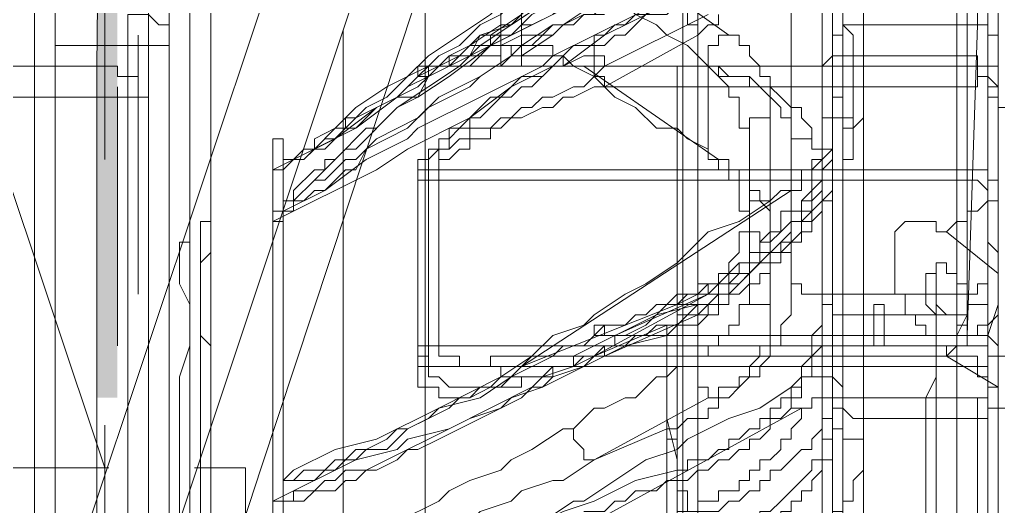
# Model space of a CAD drawing. Header units: millimetres. Extents: x 25083 to 52777, y 24772 to 45779.
# Drawn here: x 49414.86 to 49449.94, y 36203.77 to 36221.22 of the extents above; entities that cross this region are included whole.
import ezdxf

# ---------------------------------------------------------------- set-up
doc = ezdxf.new("R2010")
doc.units = ezdxf.units.MM
doc.layers.add('小车', color=7, linetype='Continuous')
doc.styles.add('标准', font='', dxfattribs={"width": 0.667})
doc.styles.get('标准').set_extended_font_data('FangSong_GB2312')
doc.dimstyles.new('标准', dxfattribs={"dimtxt": 35, "dimasz": 4, "dimexe": 2, "dimexo": 0, "dimtad": 1, "dimdec": 1, "dimzin": 9, "dimdsep": 46, "dimtxsty": '标准', "dimcen": 0, "dimdle": 6, "dimazin": 2, "dimtfac": 1, "dimtdec": 1, "dimtmove": 0, "dimatfit": 3, "dimfxl": 1, "dimtolj": 1, "dimtzin": 0, "dimarcsym": 0})

# ---------------------------------------------------------------- blocks, each defined once
blk = doc.blocks.new('zw$D2F4')
h = blk.add_hatch(color=7)
edge = h.paths.add_edge_path(flags=0)
edge.add_spline(control_points=[(528.444, 242.126), (528.444, 242.126), (528.444, 252.524), (528.444, 252.524), (528.444, 252.524), (527.701, 252.524), (527.701, 252.524), (527.701, 252.524), (527.701, 242.126), (527.701, 242.126), (527.701, 242.126), (528.444, 242.126), (528.444, 242.126), (528.444, 242.126), (528.444, 242.126), (528.444, 242.126)], knot_values=[0, 0, 0, 0, 1, 1, 1, 2, 2, 2, 3, 3, 3, 4, 4, 4, 5, 5, 5, 5], degree=3, periodic=0)
edge = h.paths.add_edge_path(flags=0)
edge.add_spline(control_points=[(528.444, 263.294), (528.444, 263.294), (528.444, 295.23), (528.444, 295.23), (528.444, 295.23), (527.701, 295.23), (527.701, 295.23), (527.701, 295.23), (527.701, 263.294), (527.701, 263.294), (527.701, 263.294), (528.444, 263.294), (528.444, 263.294), (528.444, 263.294), (528.444, 263.294), (528.444, 263.294)], knot_values=[0, 0, 0, 0, 1, 1, 1, 2, 2, 2, 3, 3, 3, 4, 4, 4, 5, 5, 5, 5], degree=3, periodic=0)
edge = h.paths.add_edge_path(flags=0)
edge.add_spline(control_points=[(528.444, 306), (528.444, 306), (528.444, 316.398), (528.444, 316.398), (528.444, 316.398), (527.701, 316.398), (527.701, 316.398), (527.701, 316.398), (527.701, 306), (527.701, 306), (527.701, 306), (528.444, 306), (528.444, 306), (528.444, 306), (528.444, 306), (528.444, 306)], knot_values=[0, 0, 0, 0, 1, 1, 1, 2, 2, 2, 3, 3, 3, 4, 4, 4, 5, 5, 5, 5], degree=3, periodic=0)
edge = h.paths.add_edge_path(flags=0)
edge.add_spline(control_points=[(528.444, 327.167), (528.444, 327.167), (528.444, 359.104), (528.444, 359.104), (528.444, 359.104), (527.701, 359.104), (527.701, 359.104), (527.701, 359.104), (527.701, 327.167), (527.701, 327.167), (527.701, 327.167), (528.444, 327.167), (528.444, 327.167), (528.444, 327.167), (528.444, 327.167), (528.444, 327.167)], knot_values=[0, 0, 0, 0, 1, 1, 1, 2, 2, 2, 3, 3, 3, 4, 4, 4, 5, 5, 5, 5], degree=3, periodic=0)
at = {"color": 7, "lineweight": 5}
for points in [[(525.473, 339.051), (525.473, 373.587)], [(525.473, 373.587), (525.473, 339.051)], [(527.701, 339.051), (528.072, 373.587)], [(530.301, 373.587), (530.301, 339.793)], [(529.558, 337.937), (529.558, 372.473)], [(554.81, 200.534), (554.81, 214.645), (554.439, 217.988), (554.439, 344.25), (554.439, 353.534), (554.439, 356.133), (554.81, 361.704), (554.81, 372.473)], [(554.81, 372.473), (555.182, 372.473), (555.182, 372.102), (554.81, 371.359), (554.81, 368.759), (555.182, 368.017), (555.182, 228.757), (555.182, 219.102), (555.182, 205.362), (554.81, 204.247), (554.81, 200.534)], [(525.844, 201.277), (525.844, 207.59), (525.473, 210.932), (525.473, 355.391), (525.473, 360.59), (525.473, 363.932), (525.844, 366.531), (525.844, 371.359)], [(525.844, 371.359), (525.844, 367.274), (526.216, 365.417), (526.216, 217.616), (526.216, 212.046), (526.216, 208.704), (525.844, 206.476), (525.844, 201.277)], [(525.844, 369.874), (525.844, 359.104), (525.473, 353.162), (525.473, 321.968), (525.473, 315.655), (525.473, 309.713)], [(526.216, 310.827), (526.216, 363.932), (525.844, 365.417), (525.844, 369.874)], [(560.009, 205.362), (559.638, 205.362), (559.638, 206.476), (560.009, 207.961), (560.009, 208.704), (559.638, 209.446), (559.638, 253.267), (559.267, 265.893), (559.267, 305.628), (559.638, 318.255), (559.638, 340.908), (559.638, 349.82), (559.638, 363.56), (560.009, 365.046), (559.638, 366.16), (559.638, 366.903), (560.009, 367.274)], [(549.24, 233.956), (549.24, 357.619), (548.869, 362.818)], [(554.439, 305.257), (554.439, 311.57), (554.068, 317.141), (554.068, 357.99)], [(560.009, 352.791), (560.009, 339.051)], [(558.895, 352.42), (558.895, 339.051)], [(559.638, 338.679), (559.638, 352.048)], [(558.895, 338.308), (558.895, 351.677)], [(549.983, 340.908), (549.983, 340.536), (549.611, 340.536), (549.24, 340.165)], [(530.301, 321.226), (530.301, 346.107)], [(542.184, 345.364), (542.184, 339.051)], [(532.157, 320.483), (531.786, 321.968), (531.786, 344.993)], [(554.068, 344.993), (554.068, 339.793)], [(560.009, 339.793), (560.009, 344.993)], [(529.558, 344.621), (529.558, 319.369)], [(542.927, 339.793), (542.927, 344.25)], [(553.696, 338.679), (553.696, 344.25)], [(555.182, 344.25), (555.182, 340.536)], [(559.267, 340.536), (559.267, 344.25)], [(559.638, 344.25), (559.638, 338.679)], [(534.386, 335.709), (534.757, 335.709), (536.242, 336.451), (537.728, 337.565), (539.213, 338.308), (539.585, 338.679), (544.041, 340.908), (544.412, 341.279), (545.898, 342.022), (547.383, 343.136), (548.869, 343.878)], [(545.155, 343.878), (550.354, 340.165)], [(531.043, 343.507), (531.043, 318.626)], [(548.869, 343.507), (548.497, 343.136), (541.813, 339.793), (540.327, 338.679), (539.213, 337.937), (538.471, 337.937), (536.985, 336.823), (534.014, 335.337)], [(545.155, 343.507), (544.784, 343.136), (543.67, 342.393), (542.927, 341.65), (542.555, 341.65), (541.813, 340.908), (539.585, 339.422), (538.842, 338.679), (538.099, 338.308), (536.985, 337.565), (536.242, 336.823), (535.5, 336.451)], [(534.014, 335.337), (534.386, 335.337), (534.757, 335.709), (535.128, 335.709), (535.871, 336.451), (536.242, 336.451), (536.614, 336.823), (536.614, 337.194), (536.985, 337.194), (537.356, 337.565), (538.099, 337.937), (538.842, 338.679), (539.585, 339.051), (539.956, 339.422), (540.699, 339.793), (541.441, 340.536), (542.184, 340.908), (542.927, 341.65), (544.041, 342.393), (544.784, 343.136)], [(554.81, 339.422), (554.81, 340.165), (554.439, 340.536), (554.439, 341.65), (554.81, 342.022), (554.81, 343.136)], [(558.524, 343.136), (558.524, 339.422)], [(545.526, 342.764), (545.155, 342.393), (544.041, 341.65), (543.67, 341.279), (542.555, 340.536), (542.184, 340.536), (541.07, 339.793), (540.327, 339.422), (539.585, 338.679), (538.842, 338.308), (538.471, 337.937), (537.728, 337.565), (536.985, 336.823), (536.614, 336.823), (535.871, 336.08), (535.5, 336.08), (535.128, 335.709), (534.757, 335.709), (534.386, 335.337), (534.014, 335.337)], [(534.386, 335.709), (534.757, 335.709), (535.128, 336.08), (535.5, 336.08), (536.242, 336.823), (536.614, 336.823), (536.985, 337.194), (538.471, 337.937), (539.213, 338.679), (540.699, 339.422), (541.441, 340.165), (541.813, 340.165), (542.927, 340.908), (542.927, 341.279), (544.412, 342.022), (545.526, 342.764)], [(545.155, 342.764), (544.041, 342.022), (542.555, 340.536), (541.441, 340.165), (541.07, 339.422), (539.585, 338.679), (539.213, 337.937), (538.471, 337.565), (537.728, 336.823), (537.356, 336.823), (536.242, 335.709), (535.871, 335.709), (535.871, 335.337), (535.5, 335.337), (534.757, 334.594), (534.757, 334.223), (534.386, 334.223), (534.386, 333.852)], [(549.611, 339.051), (548.869, 339.793), (548.126, 340.165), (547.755, 340.536), (547.012, 340.908), (546.64, 341.279), (545.898, 341.65), (545.526, 342.022), (544.784, 342.393), (544.412, 342.764)], [(544.784, 342.393), (543.67, 341.279), (541.441, 339.793), (540.699, 339.051), (538.471, 337.565), (536.985, 336.08), (536.614, 336.08), (535.5, 334.966)], [(548.869, 342.022), (548.497, 341.65), (544.041, 339.422), (543.67, 339.051), (539.213, 336.823), (538.842, 336.451), (537.356, 335.709), (535.871, 334.594), (534.386, 333.852)], [(539.213, 339.051), (540.327, 339.051), (540.327, 339.422), (540.699, 339.422), (541.07, 339.793), (541.813, 339.793), (541.813, 340.165), (542.555, 340.165), (542.927, 340.536), (543.298, 340.908), (544.041, 341.279), (544.412, 341.279), (544.784, 341.65), (545.526, 342.022)], [(545.526, 340.165), (545.898, 340.165), (546.269, 340.536), (546.64, 340.536), (547.012, 340.908), (547.383, 340.908), (547.755, 341.279), (548.126, 341.279), (548.126, 341.65), (548.497, 341.65), (548.869, 342.022)], [(534.014, 333.48), (537.728, 335.337), (538.842, 336.08), (541.07, 337.194), (542.555, 338.308), (544.041, 339.051), (544.412, 339.051), (545.898, 340.165), (548.869, 341.65)], [(545.898, 341.65), (545.526, 341.279), (544.412, 340.536), (544.041, 340.536), (542.927, 339.793), (542.555, 339.422), (541.441, 338.679), (539.956, 337.937), (539.213, 337.194), (537.728, 336.451), (536.985, 335.709), (536.614, 335.709), (535.871, 334.966), (535.5, 334.966), (534.757, 334.223), (534.386, 334.223), (534.386, 333.852)], [(539.213, 338.679), (539.585, 338.679), (539.585, 339.051), (540.699, 339.051), (541.441, 339.793), (541.813, 339.793), (542.184, 340.165), (542.555, 340.165), (542.927, 340.536), (543.298, 340.536), (544.041, 340.908), (544.412, 341.279), (544.784, 341.279), (545.526, 341.65)], [(553.696, 341.65), (553.696, 336.08)], [(534.014, 333.48), (534.386, 333.48), (534.386, 333.852), (534.757, 333.852), (534.757, 334.223), (535.128, 334.223), (535.5, 334.594), (535.871, 334.594), (536.614, 335.337), (536.985, 335.337), (537.356, 336.08), (538.842, 336.823), (539.585, 337.565), (541.07, 338.308), (541.441, 338.679), (542.555, 339.422), (542.927, 339.422), (544.041, 340.165), (544.412, 340.536), (545.526, 341.279)], [(539.585, 339.051), (540.327, 339.051), (540.699, 339.422), (541.441, 339.422), (541.813, 339.793), (542.184, 339.793), (542.927, 340.165), (543.67, 340.165), (544.041, 340.536), (544.412, 340.536), (545.155, 340.908), (545.526, 340.908), (545.898, 341.279)], [(548.869, 341.279), (548.497, 341.279), (548.126, 340.908), (547.383, 340.908), (546.64, 340.165), (546.269, 340.165), (545.898, 339.793), (545.526, 339.793), (545.526, 339.422)], [(549.24, 340.165), (549.24, 340.536), (548.869, 340.536), (548.869, 341.279)], [(552.582, 341.279), (552.582, 335.337)], [(558.895, 339.051), (558.895, 341.279)], [(560.009, 337.937), (560.009, 341.279)], [(526.216, 339.793), (526.216, 340.908)], [(530.301, 339.793), (530.301, 340.536), (529.929, 340.536), (529.558, 340.908), (528.815, 340.908)], [(528.815, 340.908), (528.815, 339.793)], [(539.585, 339.051), (541.07, 339.051), (541.441, 339.422), (542.184, 339.422), (542.184, 339.793), (543.298, 339.793), (543.67, 340.165), (544.041, 340.165), (544.412, 340.536), (544.784, 340.536), (545.155, 340.908), (545.898, 340.908)], [(549.611, 340.908), (545.898, 339.051)], [(558.895, 340.908), (558.895, 339.051)], [(559.638, 340.908), (559.638, 340.536)], [(559.638, 340.908), (559.638, 338.679), (560.009, 338.308), (560.009, 337.937)], [(555.182, 340.536), (554.439, 340.536), (554.439, 340.165), (554.068, 340.165), (554.068, 339.793)], [(559.267, 340.536), (555.182, 340.536)], [(555.182, 340.536), (555.182, 338.308)], [(558.895, 329.395), (559.267, 340.536)], [(560.009, 339.793), (560.009, 340.165), (559.638, 340.165), (559.638, 340.536), (559.267, 340.536)], [(559.638, 340.536), (559.638, 340.165)], [(529.187, 330.881), (529.187, 336.823), (529.187, 337.565), (529.187, 340.165)], [(529.187, 340.165), (529.187, 333.852), (529.187, 333.109), (529.187, 330.881)], [(530.301, 340.165), (530.301, 332.366), (530.301, 331.995), (530.301, 330.881)], [(530.301, 330.881), (530.301, 338.308), (530.301, 338.679), (530.301, 340.165)], [(539.213, 335.337), (539.213, 335.709), (539.585, 335.709), (539.585, 336.08), (539.956, 336.08), (539.956, 336.451), (540.327, 336.451), (540.327, 336.823), (540.699, 336.823), (541.813, 337.937), (542.184, 337.937), (542.927, 338.679), (543.67, 338.679), (544.784, 339.793), (545.526, 339.793), (545.526, 340.165)], [(545.898, 339.051), (545.898, 339.422), (545.526, 339.422), (545.526, 340.165)], [(545.898, 338.308), (549.24, 340.165)], [(550.354, 340.165), (549.983, 340.165), (549.983, 339.793), (549.611, 339.793), (549.611, 339.051)], [(551.839, 337.194), (551.839, 338.679), (551.468, 338.679), (551.468, 339.051), (551.097, 339.422), (551.097, 339.793), (550.725, 339.793), (550.725, 340.165), (550.354, 340.165)], [(559.638, 340.165), (559.638, 339.793)], [(526.216, 339.793), (526.216, 310.456)], [(526.216, 339.793), (528.815, 339.793)], [(526.216, 235.07), (526.216, 339.793)], [(528.815, 339.793), (528.815, 321.597)], [(528.815, 339.793), (530.301, 339.793)], [(530.301, 321.597), (530.301, 339.793)], [(542.184, 339.051), (542.555, 339.422), (542.555, 339.793), (542.927, 339.793)], [(544.412, 339.422), (544.041, 339.422), (544.041, 339.793), (542.927, 339.793)], [(542.927, 339.793), (542.927, 339.422), (543.67, 339.422)], [(554.068, 339.793), (554.068, 337.565)], [(559.638, 339.793), (559.638, 339.422)], [(560.009, 328.653), (560.009, 339.793)], [(539.213, 334.966), (539.213, 335.337), (539.585, 335.337), (539.585, 335.709), (539.956, 336.08), (540.327, 336.08), (540.327, 336.451), (540.699, 336.823), (541.07, 336.823), (541.07, 337.194), (541.441, 337.194), (542.184, 337.937), (542.555, 337.937), (542.927, 338.308), (543.298, 338.308), (544.041, 339.051), (544.412, 339.051), (545.155, 339.422), (545.526, 339.422)], [(543.67, 339.422), (542.927, 339.422), (542.927, 339.051), (542.184, 339.051)], [(545.155, 339.051), (544.784, 339.051), (544.412, 339.422), (543.67, 339.422)], [(545.155, 339.051), (544.412, 339.051), (544.412, 339.422)], [(549.611, 336.08), (548.869, 336.451), (548.497, 336.823), (547.755, 336.823), (547.012, 337.565), (546.269, 337.937), (545.526, 338.679), (544.784, 339.051), (544.412, 339.422)], [(545.526, 339.422), (545.526, 338.679), (545.898, 338.679), (545.898, 338.308)], [(553.696, 338.679), (553.696, 339.051), (554.068, 339.422), (554.439, 339.422), (554.81, 339.422)], [(554.81, 339.422), (558.524, 339.422)], [(554.81, 337.194), (554.81, 339.422)], [(558.524, 339.422), (558.524, 328.653)], [(558.524, 339.422), (559.267, 339.422), (559.267, 339.051), (559.638, 339.051), (559.638, 338.679)], [(559.638, 339.422), (559.638, 339.051)], [(524.359, 339.051), (525.473, 339.051)], [(525.473, 339.051), (527.701, 339.051)], [(525.473, 339.051), (525.473, 337.937)], [(527.701, 339.051), (527.701, 337.937)], [(527.701, 339.051), (528.444, 339.051), (528.444, 338.679), (529.187, 338.679), (529.187, 338.308), (529.187, 337.937), (529.558, 337.937)], [(539.213, 338.679), (539.213, 339.051)], [(539.585, 339.051), (558.895, 339.051)], [(539.585, 339.051), (558.895, 339.051)], [(539.956, 335.337), (539.956, 336.08), (540.327, 336.08), (540.699, 336.451), (541.07, 336.451), (541.07, 336.823), (541.813, 336.823), (542.184, 337.194), (542.555, 337.194), (542.927, 337.565), (543.298, 337.565), (543.67, 337.937), (544.041, 337.937), (544.784, 338.308), (545.155, 338.308), (545.898, 339.051)], [(548.497, 339.051), (542.184, 339.051)], [(548.497, 339.051), (545.155, 339.051)], [(549.983, 335.709), (545.155, 339.051)], [(558.895, 339.051), (545.898, 339.051)], [(548.497, 339.051), (549.983, 339.051), (550.354, 338.679), (551.097, 338.679), (551.097, 338.308), (551.468, 338.308), (552.211, 337.565), (552.211, 337.194), (552.582, 337.194), (552.582, 336.451)], [(553.696, 335.709), (553.696, 336.08), (553.325, 336.08), (553.325, 336.823), (552.954, 337.194), (552.954, 337.565), (552.582, 337.565), (552.211, 337.937), (551.839, 338.308), (551.468, 338.308), (551.097, 338.679), (549.983, 338.679), (549.983, 339.051), (548.497, 339.051)], [(548.497, 339.051), (548.497, 310.456)], [(551.097, 336.451), (551.097, 336.823), (550.725, 336.823), (550.725, 337.937), (550.354, 337.937), (550.354, 338.308), (549.983, 338.679), (549.611, 339.051)], [(549.611, 339.051), (549.611, 336.08)], [(560.009, 337.937), (560.009, 338.308), (559.638, 338.308), (559.638, 339.051), (559.267, 339.051), (558.895, 339.051)], [(560.009, 337.937), (559.638, 337.937), (559.638, 338.679), (559.267, 338.679), (559.267, 339.051), (558.895, 339.051)], [(560.009, 339.051), (558.895, 339.051)], [(558.895, 339.051), (558.895, 335.337)], [(559.638, 339.051), (559.638, 338.679)], [(560.009, 339.051), (560.009, 334.594)], [(553.696, 336.823), (553.696, 338.679)], [(558.895, 338.308), (559.267, 338.308), (559.267, 338.679), (559.638, 338.679)], [(559.638, 338.679), (559.638, 338.308)], [(559.638, 338.679), (559.638, 327.91)], [(559.638, 334.223), (559.638, 338.679)], [(528.444, 329.024), (528.444, 334.966), (528.444, 335.709), (528.444, 338.308)], [(528.444, 338.308), (528.444, 331.995), (528.444, 331.252), (528.444, 329.024)], [(529.558, 338.308), (529.558, 330.51), (529.558, 330.138), (529.558, 329.024)], [(529.558, 329.024), (529.558, 336.451), (529.558, 336.823), (529.558, 338.308)], [(539.585, 334.966), (539.585, 335.337), (539.956, 335.337), (539.956, 335.709), (540.327, 335.709), (540.699, 336.08), (541.07, 336.08), (541.07, 336.451), (541.813, 336.451), (541.813, 336.823), (542.184, 336.823), (542.555, 337.194), (542.927, 337.194), (543.67, 337.565), (544.041, 337.565), (544.412, 337.937), (544.784, 337.937), (545.526, 338.308), (545.898, 338.308)], [(545.898, 338.308), (558.895, 338.308)], [(555.182, 338.308), (555.182, 337.194), (554.81, 336.823), (554.81, 335.709), (554.439, 335.709), (554.439, 334.966), (554.068, 334.966), (554.068, 334.594), (553.325, 333.852), (553.325, 333.48), (552.954, 333.48), (552.954, 333.109), (552.582, 332.738), (552.211, 332.738), (551.468, 331.995), (551.097, 331.995), (551.097, 331.624), (550.725, 331.624), (550.354, 331.252), (549.983, 331.252), (549.611, 330.881)], [(554.068, 337.565), (554.068, 337.937), (554.439, 337.937), (554.439, 338.308), (554.81, 338.308), (555.182, 338.308)], [(558.895, 334.966), (558.895, 338.308)], [(559.638, 338.308), (559.638, 337.937)], [(525.473, 337.937), (524.359, 337.937)], [(525.473, 232.842), (525.473, 337.937)], [(527.701, 337.937), (525.473, 337.937)], [(525.473, 337.937), (525.473, 232.842)], [(527.701, 319.74), (527.701, 337.937)], [(529.558, 337.937), (528.444, 337.937), (527.701, 337.937)], [(529.558, 337.937), (529.558, 319.74)], [(559.638, 337.937), (559.638, 337.565)], [(526.216, 337.565), (526.216, 333.48)], [(526.216, 333.48), (526.216, 337.565)], [(554.068, 337.565), (554.068, 336.08), (553.696, 335.709), (553.696, 334.966), (553.325, 334.966), (553.325, 334.594), (552.954, 334.223), (552.954, 333.852), (552.582, 333.852), (552.582, 333.48), (552.211, 333.109), (551.839, 333.109), (551.839, 332.738), (551.468, 332.738), (551.468, 332.366), (551.097, 332.366), (551.097, 331.995), (550.725, 331.995), (550.725, 331.624), (549.983, 331.624), (549.983, 331.252), (549.24, 331.252), (549.24, 330.881)], [(554.068, 337.565), (554.068, 336.451)], [(559.638, 337.565), (559.638, 337.194)], [(560.009, 337.565), (560.381, 337.565)], [(560.009, 337.194), (560.009, 337.565)], [(526.216, 337.194), (526.216, 334.966), (526.216, 333.852)], [(526.216, 333.852), (526.216, 335.709), (526.216, 337.194)], [(526.216, 333.48), (526.216, 335.709), (526.216, 336.08), (526.216, 337.194)], [(526.216, 337.194), (526.216, 334.966), (526.216, 334.594), (526.216, 333.48)], [(529.187, 337.194), (529.187, 334.594), (529.187, 334.223), (529.187, 333.48)], [(529.187, 333.48), (529.187, 336.451), (529.187, 337.194)], [(549.24, 330.138), (549.611, 330.138), (549.611, 330.51), (550.354, 330.51), (550.354, 330.881), (550.725, 330.881), (551.097, 331.252), (551.468, 331.252), (551.468, 331.624), (551.839, 331.624), (551.839, 331.995), (552.211, 331.995), (552.211, 332.366), (552.582, 332.366), (552.582, 332.738), (552.954, 332.738), (552.954, 333.109), (553.325, 333.109), (553.325, 333.48), (553.696, 333.852), (553.696, 334.223), (554.068, 334.223), (554.068, 334.966), (554.439, 334.966), (554.439, 336.823), (554.81, 336.823), (554.81, 337.194)], [(551.097, 336.451), (551.097, 337.194), (551.468, 337.194), (551.839, 337.194)], [(551.839, 334.594), (551.839, 337.194)], [(554.81, 337.194), (553.696, 337.194), (553.696, 336.823)], [(559.638, 337.194), (559.638, 336.823)], [(560.009, 336.823), (560.009, 337.194)], [(560.009, 336.08), (560.009, 337.194)], [(548.497, 330.138), (548.869, 330.138), (549.24, 330.51), (549.611, 330.51), (549.983, 330.881), (550.354, 330.881), (550.354, 331.252), (550.725, 331.252), (551.468, 331.995), (551.839, 331.995), (551.839, 332.366), (552.211, 332.366), (552.211, 332.738), (552.582, 333.109), (552.582, 333.48), (552.954, 333.48), (552.954, 333.852), (552.954, 334.223), (553.325, 334.223), (553.325, 335.337), (553.696, 335.337), (553.696, 336.823)], [(549.24, 330.51), (549.24, 330.881), (549.983, 330.881), (549.983, 331.252), (550.354, 331.252), (550.725, 331.624), (551.097, 331.624), (551.839, 332.366), (552.211, 332.366), (552.211, 332.738), (552.582, 333.109), (552.582, 333.48), (552.954, 333.48), (552.954, 333.852), (553.325, 333.852), (553.325, 334.223), (553.696, 334.594), (553.696, 335.337), (554.068, 335.709), (554.068, 336.823)], [(554.068, 336.823), (554.068, 336.08), (553.696, 336.08), (553.696, 335.709), (553.325, 335.337), (553.325, 334.966), (552.954, 334.966), (552.954, 334.594), (552.582, 334.594)], [(553.696, 336.08), (553.696, 336.823)], [(554.068, 336.823), (554.068, 336.451)], [(559.638, 336.823), (559.638, 336.08)], [(534.014, 335.337), (534.014, 336.451), (534.386, 336.451), (534.386, 335.709)], [(535.5, 336.451), (535.5, 336.08), (535.128, 336.08), (534.757, 335.709), (534.386, 335.709), (534.386, 335.337)], [(551.097, 333.852), (551.097, 336.451)], [(551.097, 336.451), (551.097, 333.48)], [(554.068, 336.451), (554.068, 336.08), (553.696, 336.08), (553.696, 335.709), (553.325, 335.709), (553.325, 335.337), (552.954, 335.337), (552.954, 334.966), (552.582, 334.966), (552.582, 334.594), (552.211, 334.594)], [(552.582, 331.252), (552.582, 336.451)], [(552.582, 336.451), (553.325, 336.451), (553.325, 336.08), (553.696, 336.08), (553.696, 335.709)], [(554.068, 336.451), (554.068, 327.91)], [(553.696, 336.08), (553.696, 334.966), (553.325, 334.594), (553.325, 333.852), (552.954, 333.48), (552.954, 333.109), (552.211, 332.366), (552.211, 331.995), (551.839, 331.995), (551.839, 331.624), (551.468, 331.624), (551.468, 331.252), (551.097, 331.252), (550.725, 330.881), (550.354, 330.881), (550.354, 330.51), (549.983, 330.51), (549.983, 330.138), (549.611, 330.138), (549.24, 329.767), (548.497, 329.767)], [(549.611, 336.08), (549.611, 335.709), (549.983, 335.709), (549.983, 335.337), (550.354, 335.337), (550.354, 334.966), (550.725, 334.966), (550.725, 334.594), (550.725, 334.223), (550.725, 333.852), (551.097, 333.852), (551.097, 333.48)], [(549.611, 336.08), (549.611, 335.709), (549.983, 335.709)], [(553.696, 336.08), (553.696, 335.709), (553.325, 335.709), (553.325, 335.337), (552.954, 335.337), (552.582, 335.337)], [(559.638, 336.08), (559.638, 334.966)], [(560.009, 334.966), (560.009, 336.08)], [(525.473, 331.624), (525.473, 335.709)], [(525.473, 335.709), (525.473, 331.624)], [(534.386, 335.337), (534.386, 335.709)], [(551.839, 332.738), (551.839, 333.852), (551.468, 334.223), (551.468, 334.594), (551.097, 334.594), (551.097, 334.966), (550.725, 334.966), (550.725, 335.337), (550.354, 335.337), (550.354, 335.709), (549.983, 335.709)], [(553.696, 335.709), (553.696, 321.226), (553.325, 318.626), (553.325, 308.971)], [(553.696, 330.51), (553.696, 335.709)], [(525.473, 331.624), (525.473, 333.852), (525.473, 334.223), (525.473, 335.337)], [(525.473, 335.337), (525.473, 333.109), (525.473, 332.738), (525.473, 331.624)], [(528.444, 335.337), (528.444, 332.366), (528.444, 331.624)], [(528.444, 331.624), (528.444, 334.594), (528.444, 335.337)], [(534.014, 335.337), (534.014, 333.852)], [(534.386, 333.852), (534.386, 335.337)], [(539.213, 335.337), (539.956, 335.337)], [(539.213, 335.337), (539.213, 329.024)], [(539.956, 335.337), (558.895, 335.337)], [(539.956, 329.024), (539.956, 335.337)], [(548.126, 329.767), (548.497, 329.767), (548.869, 330.138), (549.24, 330.138), (549.611, 330.51), (549.983, 330.51), (549.983, 330.881), (550.354, 330.881), (551.468, 331.995), (551.468, 332.366), (551.839, 332.366), (551.839, 332.738), (552.211, 333.109), (552.211, 333.852), (552.582, 333.852), (552.582, 335.337)], [(560.009, 334.594), (560.009, 334.966), (559.638, 334.966), (559.638, 335.337), (559.267, 335.337), (558.895, 335.337)], [(558.895, 335.337), (558.895, 329.024)], [(535.5, 334.966), (534.757, 334.223), (534.386, 334.223), (534.386, 333.852), (534.014, 333.852), (534.014, 333.48)], [(539.213, 328.281), (539.213, 334.966)], [(539.213, 334.966), (539.585, 334.966)], [(539.585, 334.966), (558.895, 334.966)], [(539.585, 334.966), (539.585, 328.281)], [(558.524, 328.281), (558.524, 329.395), (558.895, 330.138), (558.895, 334.966)], [(559.638, 334.223), (559.638, 334.594), (559.267, 334.966), (558.895, 334.966)], [(559.638, 334.966), (559.638, 334.594)], [(560.009, 334.223), (560.009, 334.966)], [(560.009, 330.138), (560.009, 334.966)], [(560.009, 334.966), (560.009, 334.594)], [(552.211, 334.594), (551.839, 334.223), (550.725, 333.48), (549.611, 333.109), (548.497, 331.995), (547.383, 331.252), (546.64, 330.881), (545.526, 330.138), (545.155, 329.767), (544.041, 329.395), (543.298, 328.653), (542.184, 327.91)], [(542.927, 328.281), (552.582, 334.594)], [(552.582, 334.594), (552.582, 333.852), (552.211, 333.852), (552.211, 333.109), (551.839, 333.109), (551.839, 332.738), (551.468, 332.738), (551.468, 332.366), (551.097, 332.366), (551.097, 331.995), (550.725, 331.995), (549.983, 331.252), (549.611, 331.252), (549.24, 330.881), (548.869, 330.881), (548.497, 330.51)], [(549.611, 330.881), (549.983, 330.881), (549.983, 331.252), (550.354, 331.252), (550.354, 331.624), (550.725, 331.624), (550.725, 331.995), (551.097, 331.995), (551.097, 332.366), (551.468, 332.366), (551.468, 332.738), (551.839, 333.109), (551.839, 334.594)], [(551.839, 334.594), (551.839, 334.223), (551.097, 334.223), (551.097, 333.852)], [(552.582, 334.594), (552.211, 334.594)], [(560.009, 334.594), (560.009, 334.223), (559.638, 334.223), (559.267, 333.852), (558.895, 333.852), (558.895, 333.48), (558.524, 333.48), (558.153, 333.109)], [(559.638, 334.594), (559.638, 333.852)], [(560.009, 287.06), (560.009, 334.594), (560.009, 334.223), (559.638, 334.223), (559.638, 332.738), (560.009, 332.366), (560.009, 330.51), (559.638, 329.395), (559.638, 286.318)], [(560.009, 334.594), (560.009, 331.624)], [(560.009, 334.594), (560.009, 328.281)], [(559.638, 327.539), (559.638, 334.223)], [(560.009, 331.995), (560.009, 334.223)], [(534.014, 333.852), (534.014, 333.48)], [(534.386, 333.852), (534.386, 324.568)], [(549.24, 330.881), (549.611, 331.252), (549.983, 331.252), (549.983, 331.624), (550.354, 331.624), (550.354, 331.995), (550.725, 332.366), (550.725, 332.738), (550.725, 333.109), (551.097, 333.109), (551.097, 333.852)], [(551.097, 330.881), (551.097, 333.852)], [(559.638, 333.852), (559.638, 333.48)], [(531.786, 287.06), (531.786, 329.024), (531.415, 329.395), (531.415, 331.995), (531.786, 332.366), (531.786, 333.48), (531.415, 333.48), (531.415, 286.318)], [(534.014, 323.825), (534.014, 333.48)], [(551.097, 330.881), (551.097, 333.48)], [(551.839, 332.738), (551.468, 332.738), (551.468, 333.109), (551.097, 333.109), (551.097, 333.48)], [(558.153, 333.109), (557.781, 333.109), (557.781, 333.48), (556.667, 333.48), (556.296, 333.109), (556.296, 332.366)], [(559.638, 333.48), (559.638, 331.995)], [(558.153, 333.109), (560.009, 331.624)], [(530.672, 286.318), (530.672, 327.91), (531.043, 329.024), (531.043, 330.51), (530.672, 331.252), (530.672, 332.738), (531.043, 332.738), (531.043, 287.06)], [(551.839, 332.738), (551.839, 330.138)], [(556.296, 332.366), (556.296, 330.881), (556.667, 330.881), (556.667, 330.138), (557.038, 330.138), (557.038, 329.767), (557.41, 329.767), (557.41, 329.395), (557.781, 329.395), (557.781, 329.024), (558.153, 329.024), (558.153, 328.653)], [(557.41, 331.252), (557.41, 331.624), (557.781, 331.624), (557.781, 331.995), (558.153, 331.995), (558.153, 331.624), (558.524, 331.624), (558.524, 331.252), (558.895, 331.252), (558.895, 330.51)], [(557.781, 287.06), (557.781, 331.995), (557.781, 331.624), (557.41, 331.624), (557.41, 330.51), (557.781, 330.138), (557.781, 327.91), (557.41, 327.167), (557.41, 286.318)], [(559.638, 331.995), (559.638, 331.624)], [(560.009, 331.624), (560.009, 331.995)], [(553.696, 331.624), (553.696, 329.767)], [(553.696, 330.881), (553.696, 331.624)], [(554.439, 330.881), (553.696, 330.881), (553.696, 331.252), (553.696, 331.624)], [(559.638, 331.624), (559.638, 331.252), (559.267, 331.252), (559.267, 330.881), (558.895, 330.881), (558.524, 330.881)], [(559.638, 331.624), (559.638, 331.252)], [(559.638, 322.34), (559.638, 331.624)], [(559.638, 331.624), (559.638, 330.881)], [(560.009, 331.252), (560.009, 331.624)], [(560.009, 331.624), (560.009, 327.539)], [(552.582, 331.252), (552.582, 330.138), (552.211, 329.767), (552.211, 329.024), (551.839, 329.024), (551.839, 328.653), (551.468, 328.281), (551.468, 327.91), (551.097, 327.91), (550.725, 327.539), (550.354, 327.167), (549.983, 327.167), (549.983, 326.796), (549.611, 326.796), (549.611, 326.425), (548.869, 326.425), (548.497, 326.053), (548.126, 326.053)], [(549.24, 330.881), (549.24, 331.252), (549.611, 331.252), (549.611, 330.881)], [(549.24, 330.881), (549.24, 331.252), (549.611, 331.252), (549.611, 330.881)], [(552.582, 331.252), (552.954, 331.252), (552.954, 330.881), (553.696, 330.881), (553.696, 330.51)], [(558.895, 330.51), (558.895, 329.767), (558.524, 329.767), (558.524, 330.138), (558.153, 330.138), (557.781, 330.51), (557.781, 330.881), (557.41, 330.881), (557.41, 331.252)], [(559.638, 331.252), (559.638, 330.138)], [(560.009, 330.881), (560.009, 331.252)], [(560.009, 330.881), (560.009, 331.252)], [(544.784, 328.281), (545.526, 328.653), (545.898, 329.024), (546.269, 329.024), (546.269, 329.395), (546.64, 329.395), (547.383, 329.767), (548.126, 330.51), (548.497, 330.51), (549.24, 330.881)], [(549.611, 330.881), (545.526, 328.653)], [(549.24, 330.881), (548.497, 330.881), (548.126, 330.51), (547.755, 330.51), (547.383, 330.138), (547.012, 330.138), (546.64, 329.767), (545.898, 329.767), (545.526, 329.395)], [(546.269, 329.395), (549.611, 330.881)], [(549.24, 330.51), (549.24, 330.881)], [(551.097, 330.881), (551.097, 330.51), (550.725, 330.51), (550.725, 329.767), (550.354, 329.767), (550.354, 329.395), (549.983, 329.395), (549.983, 329.024), (549.611, 329.024), (549.611, 328.653), (549.24, 328.653), (549.24, 328.281)], [(549.24, 328.281), (549.24, 330.881)], [(551.097, 330.881), (551.097, 330.51), (551.468, 330.51), (551.839, 330.51), (551.839, 330.138)], [(553.325, 313.427), (553.325, 316.027), (553.696, 317.883), (553.696, 330.881)], [(553.696, 330.881), (553.696, 330.51), (554.068, 330.51), (554.068, 330.138), (554.439, 330.138)], [(558.524, 330.881), (554.439, 330.881)], [(554.439, 330.881), (554.439, 329.024)], [(554.439, 330.138), (554.439, 330.881)], [(558.524, 321.597), (558.524, 330.881)], [(559.638, 330.881), (559.638, 330.51), (558.895, 330.51), (558.895, 330.138), (558.524, 330.138)], [(558.524, 330.881), (558.524, 330.138)], [(559.638, 330.881), (559.638, 313.427)], [(560.009, 330.138), (560.009, 330.881)], [(534.386, 324.196), (534.757, 324.568), (536.242, 325.31), (537.728, 325.682), (539.956, 326.796), (541.441, 327.167), (542.555, 327.91), (544.041, 328.653), (544.784, 328.653), (547.755, 330.138), (549.24, 330.51)], [(548.497, 330.51), (542.927, 328.281)], [(548.497, 324.568), (548.869, 324.568), (548.869, 324.939), (549.611, 324.939), (549.983, 325.31), (550.354, 325.31), (550.354, 325.682), (550.725, 325.682), (551.097, 326.053), (551.468, 326.053), (551.468, 326.425), (551.839, 326.425), (551.839, 326.796), (552.211, 326.796), (552.211, 327.167), (552.582, 327.167), (552.582, 327.539), (552.954, 327.91), (552.954, 328.281), (553.325, 328.653), (553.325, 329.395), (553.696, 329.767), (553.696, 330.51)], [(549.24, 330.51), (548.869, 330.51), (548.497, 330.51)], [(553.696, 329.767), (553.696, 330.51)], [(555.553, 329.767), (555.553, 330.51), (555.924, 330.51), (555.924, 329.767)], [(545.155, 328.653), (545.898, 328.653), (545.898, 329.024), (546.64, 329.024), (547.012, 329.395), (547.383, 329.395), (547.755, 329.767), (548.497, 329.767), (548.497, 330.138)], [(549.24, 330.138), (545.898, 328.653)], [(548.497, 330.138), (548.497, 329.767)], [(548.497, 330.138), (548.869, 330.138), (549.24, 330.138)], [(549.611, 327.167), (549.983, 327.167), (549.983, 327.539), (550.725, 327.539), (550.725, 327.91), (551.097, 327.91), (551.097, 328.281), (551.468, 328.653), (551.468, 329.024), (551.839, 329.024), (551.839, 330.138)], [(554.439, 330.138), (558.524, 330.138)], [(554.439, 313.056), (554.439, 330.138)], [(558.153, 328.653), (558.524, 329.024), (558.895, 329.024), (558.895, 329.395), (559.267, 329.395), (559.267, 329.767), (559.638, 329.767), (560.009, 330.138)], [(558.524, 330.138), (558.524, 313.056)], [(559.638, 330.138), (559.638, 329.767)], [(559.638, 330.138), (559.638, 329.767)], [(560.009, 329.767), (560.009, 330.138)], [(560.009, 327.539), (560.009, 330.138)], [(548.497, 329.767), (548.126, 329.395), (546.64, 329.024), (543.67, 327.539), (543.298, 327.539), (540.327, 326.053), (538.842, 325.682), (538.471, 325.31), (536.985, 324.939), (534.014, 323.454)], [(545.526, 328.653), (548.126, 329.767)], [(545.526, 329.395), (545.526, 329.767), (545.898, 329.767), (545.898, 329.395), (546.269, 329.395)], [(548.497, 329.767), (548.497, 329.395), (548.126, 329.395), (548.126, 329.767)], [(548.126, 285.946), (548.126, 329.767), (548.126, 329.395), (548.126, 326.425), (548.497, 324.939), (548.497, 300.058)], [(553.696, 329.767), (553.696, 329.024), (553.325, 328.653), (553.325, 327.91), (552.954, 327.91), (552.954, 327.167), (552.582, 327.167), (552.582, 326.796), (552.211, 326.425), (551.839, 326.425), (551.839, 326.053), (551.468, 325.682), (551.097, 325.682), (551.097, 325.31), (550.725, 325.31), (550.354, 324.939), (549.983, 324.939), (549.611, 324.568), (549.24, 324.568), (548.869, 324.196), (548.497, 324.196)], [(553.696, 329.767), (553.696, 329.024), (554.068, 329.024), (554.439, 329.024)], [(555.924, 329.767), (555.924, 329.024), (555.553, 329.024), (555.553, 329.767)], [(559.638, 329.767), (559.638, 329.024)], [(560.009, 329.024), (560.009, 329.767)], [(539.213, 329.024), (539.213, 328.653), (539.585, 328.653), (539.585, 328.281), (541.07, 328.281), (542.927, 328.281), (543.298, 328.653), (544.041, 328.653), (544.412, 329.024), (545.155, 329.024), (545.526, 329.395)], [(539.956, 329.024), (539.956, 328.653), (540.699, 328.653), (540.699, 328.281), (541.813, 328.281), (541.813, 328.653), (542.184, 328.653), (544.041, 328.653), (544.412, 329.024), (545.155, 329.024), (545.526, 329.395), (546.269, 329.395)], [(546.269, 329.395), (558.895, 329.395)], [(558.895, 329.024), (558.895, 329.395)], [(558.895, 329.395), (559.638, 329.395), (560.009, 329.024), (560.009, 328.653)], [(539.213, 329.024), (539.956, 329.024)], [(539.956, 329.024), (558.895, 329.024)], [(554.439, 329.024), (554.439, 327.167), (554.068, 327.167), (554.068, 326.425), (553.696, 326.425), (553.696, 326.053), (553.325, 325.682), (553.325, 325.31), (552.954, 325.31), (552.582, 324.939), (552.211, 324.568), (551.839, 324.568), (551.839, 324.196), (551.468, 324.196), (551.468, 323.825), (551.097, 323.825), (550.725, 323.454), (550.354, 323.454), (549.983, 323.082), (549.24, 323.082), (549.24, 322.711)], [(560.009, 328.281), (560.009, 328.653), (559.638, 328.653), (559.638, 329.024), (559.267, 329.024), (558.895, 329.024)], [(559.638, 329.024), (559.638, 328.653)], [(560.009, 327.539), (560.009, 329.024)], [(545.526, 328.653), (545.155, 328.281), (544.041, 327.91), (543.67, 327.539), (542.555, 327.167), (542.184, 326.796), (541.07, 326.425), (537.356, 324.568), (536.614, 324.568), (536.242, 324.196), (535.871, 324.196), (535.5, 323.825), (534.757, 323.825), (534.757, 323.454), (534.014, 323.454)], [(539.213, 328.281), (539.213, 327.539), (539.956, 327.539), (539.956, 327.167), (540.327, 327.167), (540.699, 327.167), (541.07, 327.167), (541.441, 327.539), (542.927, 327.539), (542.927, 327.91), (544.041, 327.91), (544.041, 328.281), (544.784, 328.281), (545.155, 328.653)], [(539.585, 328.281), (539.585, 327.91), (539.956, 327.91), (540.327, 327.539), (541.441, 327.539), (541.813, 327.539), (542.184, 327.91), (543.67, 327.91), (544.041, 328.281), (545.155, 328.281), (545.526, 328.653), (545.898, 328.653)], [(545.526, 328.653), (544.784, 328.653), (544.784, 328.281)], [(545.898, 328.653), (545.526, 328.653), (545.155, 328.653)], [(558.524, 328.653), (545.898, 328.653)], [(560.009, 327.539), (558.153, 328.653)], [(559.638, 327.91), (559.638, 328.281), (559.267, 328.281), (559.267, 328.653), (558.895, 328.653), (558.524, 328.653)], [(558.524, 328.653), (558.524, 328.281)], [(559.638, 328.653), (559.638, 327.91)], [(560.381, 327.167), (560.381, 328.653), (560.009, 328.653), (560.009, 327.91)], [(560.009, 328.281), (560.009, 328.653)], [(534.014, 323.454), (535.128, 323.454), (535.5, 323.825), (536.242, 323.825), (536.614, 324.196), (536.985, 324.196), (537.356, 324.568), (537.728, 324.568), (538.471, 324.939), (538.842, 325.31), (539.213, 325.31), (539.956, 325.682), (540.699, 326.053), (542.927, 327.167), (543.67, 327.91), (544.784, 328.281)], [(534.386, 324.196), (534.757, 324.196), (535.128, 324.568), (535.871, 324.568), (536.242, 324.939), (536.614, 324.939), (536.985, 325.31), (537.356, 325.31), (538.099, 325.682), (538.471, 326.053), (538.842, 326.053), (540.327, 326.796), (540.699, 327.167), (541.07, 327.167), (541.813, 327.539), (542.184, 327.539), (542.927, 328.281)], [(539.213, 328.281), (539.585, 328.281)], [(539.585, 328.281), (558.524, 328.281)], [(542.184, 327.91), (542.184, 328.281), (542.555, 328.281), (542.927, 328.281)], [(544.784, 326.053), (545.526, 326.796), (545.898, 326.796), (546.64, 327.167), (547.012, 327.167), (547.755, 327.91), (548.126, 327.91), (548.497, 328.281), (549.24, 328.281)], [(549.611, 327.167), (549.611, 327.539), (549.24, 327.539), (549.24, 328.281)], [(559.638, 327.539), (559.638, 327.91), (559.267, 327.91), (559.267, 328.281), (558.895, 328.281), (558.524, 328.281)], [(542.184, 327.91), (539.956, 326.796), (539.585, 326.425), (538.842, 326.053), (538.099, 325.31), (537.356, 325.31), (536.985, 324.939), (536.614, 324.939), (536.242, 324.568), (535.871, 324.568), (535.5, 324.196), (535.128, 324.196), (534.386, 324.196)], [(554.068, 327.91), (552.954, 327.91), (552.954, 327.539), (552.582, 327.539)], [(554.068, 326.425), (554.068, 327.91)], [(554.068, 326.425), (554.068, 327.91)], [(554.068, 327.91), (554.068, 327.167)], [(554.068, 327.91), (554.439, 327.539), (554.439, 327.167), (554.81, 327.167), (555.182, 327.167)], [(559.267, 327.167), (559.638, 327.167), (559.638, 327.539), (560.009, 327.539), (560.009, 327.91)], [(559.638, 327.91), (559.638, 327.539)], [(559.638, 327.91), (559.638, 327.539)], [(560.009, 327.91), (560.009, 319.74)], [(541.07, 321.226), (541.441, 321.597), (542.555, 321.968), (544.784, 323.454), (545.155, 323.454), (547.383, 324.939), (548.497, 325.31), (548.869, 325.682), (550.354, 326.425), (551.468, 326.796), (552.582, 327.539)], [(552.582, 327.539), (552.582, 326.796), (552.954, 326.796)], [(559.638, 327.539), (559.638, 326.796)], [(560.009, 325.31), (560.009, 327.539)], [(545.526, 324.939), (549.611, 327.167)], [(552.954, 326.796), (553.325, 326.796), (553.325, 327.167), (554.068, 327.167), (554.068, 326.796)], [(554.068, 327.167), (554.068, 314.912)], [(554.068, 327.167), (554.068, 326.796), (554.439, 326.796), (554.81, 326.425), (555.182, 326.425)], [(555.182, 327.167), (559.267, 327.167)], [(555.182, 325.682), (555.182, 327.167)], [(555.182, 327.167), (555.182, 326.425)], [(559.267, 327.167), (559.267, 318.997)], [(560.381, 327.167), (560.381, 326.796), (559.638, 326.796), (559.638, 326.425), (559.267, 326.425)], [(559.267, 326.425), (559.267, 327.167)], [(552.954, 326.796), (541.441, 320.483)], [(548.497, 323.082), (549.24, 323.082), (549.24, 323.454), (549.983, 323.454), (549.983, 323.825), (550.725, 323.825), (550.725, 324.196), (551.097, 324.196), (551.097, 324.568), (551.468, 324.568), (551.468, 324.939), (551.839, 324.939), (552.211, 325.31), (552.211, 325.682), (552.582, 325.682), (552.582, 326.053), (552.954, 326.425), (552.954, 326.796)], [(554.068, 326.796), (554.068, 325.682), (553.696, 325.682), (553.696, 324.939), (553.325, 324.939), (553.325, 324.568), (552.211, 323.454), (551.839, 323.082), (551.468, 323.082), (551.468, 322.711), (551.097, 322.711), (550.725, 322.34), (550.354, 322.34), (549.983, 321.968), (549.24, 321.968), (549.24, 321.597)], [(554.068, 326.425), (554.068, 326.796)], [(559.638, 326.796), (559.638, 326.425)], [(559.638, 326.796), (559.638, 325.682)], [(549.24, 321.226), (549.611, 321.597), (549.983, 321.597), (550.354, 321.968), (551.097, 321.968), (551.097, 322.34), (551.468, 322.34), (551.839, 322.711), (552.211, 322.711), (552.211, 323.082), (552.582, 323.082), (552.582, 323.454), (552.954, 323.454), (552.954, 323.825), (553.325, 323.825), (553.325, 324.196), (553.696, 324.568), (553.696, 324.939), (554.068, 324.939), (554.068, 326.425)], [(554.068, 326.425), (554.068, 326.053), (554.439, 326.053), (554.439, 325.682), (554.81, 325.682), (555.182, 325.682)], [(555.182, 326.425), (559.267, 326.425)], [(555.182, 326.425), (555.182, 314.541)], [(559.267, 314.541), (559.267, 326.425)], [(544.784, 326.053), (544.412, 326.053), (543.298, 325.31), (542.555, 324.939), (542.184, 324.568), (541.07, 324.196), (540.327, 323.825), (539.956, 323.454), (538.471, 322.711), (538.099, 322.34), (537.356, 321.968), (536.614, 321.226), (535.871, 320.854), (535.5, 320.854), (535.128, 320.483)], [(544.784, 326.053), (544.784, 325.682), (545.155, 325.31), (545.155, 324.939), (545.526, 324.939)], [(548.126, 326.053), (545.526, 324.939)], [(548.126, 326.053), (548.126, 325.682), (548.497, 325.682), (548.497, 324.568)], [(549.611, 320.111), (550.354, 320.111), (550.725, 320.483), (551.097, 320.483), (551.468, 320.854), (551.839, 320.854), (552.211, 321.226), (552.582, 321.226), (552.582, 321.597), (552.954, 321.597), (553.696, 322.34), (553.696, 322.711), (554.068, 322.711), (554.068, 323.082), (554.439, 323.082), (554.439, 323.454), (554.81, 323.454), (554.81, 324.196), (555.182, 324.568), (555.182, 325.682)], [(559.638, 325.682), (559.638, 325.31)], [(559.638, 325.31), (559.638, 324.568)], [(560.009, 324.939), (560.009, 325.31)], [(534.014, 318.997), (534.014, 319.369), (534.386, 319.369), (534.757, 319.74), (535.128, 319.74), (535.871, 320.483), (536.242, 320.483), (536.614, 320.854), (539.585, 322.34), (540.327, 322.34), (541.07, 322.711), (541.441, 323.082), (542.555, 323.454), (542.927, 323.825), (544.041, 324.196), (544.412, 324.196), (545.526, 324.939)], [(560.009, 324.568), (560.009, 324.939)], [(560.009, 324.568), (560.009, 324.939)], [(534.014, 318.997), (534.386, 319.369), (535.871, 319.74), (537.356, 320.483), (538.842, 320.854), (539.213, 321.226), (540.699, 321.597), (542.184, 322.34), (543.67, 322.711), (544.412, 323.082), (545.526, 323.454), (547.012, 324.196), (548.497, 324.568)], [(534.386, 324.568), (534.386, 324.196)], [(534.386, 324.568), (534.386, 324.196)], [(548.497, 324.568), (548.497, 324.196)], [(559.638, 324.568), (559.638, 323.454)], [(560.009, 323.454), (560.009, 324.568)], [(534.386, 324.196), (534.386, 317.141)], [(548.497, 324.196), (548.126, 324.196), (547.755, 323.825), (547.012, 323.825), (546.64, 323.454), (546.269, 323.454), (545.898, 323.082), (545.155, 323.082)], [(549.24, 322.711), (549.24, 323.082), (548.869, 323.082), (548.869, 323.825), (548.497, 323.825), (548.497, 324.196)], [(534.014, 323.454), (534.014, 323.825)], [(534.014, 323.825), (534.014, 323.454)], [(534.014, 323.454), (534.014, 319.74)], [(559.638, 323.454), (559.638, 323.082)], [(559.638, 323.454), (559.638, 323.082)], [(560.009, 322.711), (560.009, 323.454)]]:
    blk.add_lwpolyline(points, dxfattribs=at)
blk.add_lwpolyline([(560.009, 337.937), (560.009, 338.308)], close=True, dxfattribs=at)
for points in [[(526.216, 339.793), (526.216, 340.165), (526.216, 340.536), (526.216, 340.908)], [(525.473, 339.051), (525.473, 338.679), (525.473, 338.308), (525.473, 337.937)], [(539.213, 338.679), (539.213, 338.679), (539.585, 339.051), (539.585, 339.051)], [(539.213, 339.051), (539.213, 339.051), (539.585, 339.051), (539.585, 339.051)], [(534.386, 335.337), (534.386, 335.337), (534.386, 335.337), (534.386, 335.337)]]:
    blk.add_open_spline(points, degree=3, dxfattribs=at)
blk = doc.blocks.new('*D468')
at = {"layer": 'DEFPOINTS', "color": 0}
for p in [(36394.726, 116814.498), (36374.449, 116811.675), (36378.59, 116781.931)]:
    blk.add_point(p, dxfattribs=at)
at = {"layer": '小车', "color": 0, "lineweight": -2}
for p, q in [((36394.726, 116814.498), (36388.79, 116857.133)), ((36374.449, 116811.675), (36396.706, 116814.773)), ((36398.315, 116788.715), (36395.277, 116810.536)), ((36378.59, 116781.931), (36400.847, 116785.029))]:
    blk.add_line(p, q, dxfattribs=at)
at = {"layer": '小车', "color": 0}
for points in [[(36395.937, 116810.628), (36394.617, 116810.444), (36394.726, 116814.498)], [(36398.975, 116788.807), (36397.654, 116788.623), (36398.866, 116784.754)]]:
    blk.add_solid(points, dxfattribs=at)
at = {"layer": '小车', "color": 0, "insert": (36409.434, 116840.295), "char_height": 35, "attachment_point": 5, "rotation": 277.9254, "style": '标准'}
blk.add_mtext('\\A1;30', dxfattribs=at)
blk = doc.blocks.new('A$C1A4175F5')
at = {"layer": '小车', "color": 7, "lineweight": 0}
for points in [[(247.215, 442.635), (867.071, 649.533)], [(246.235, 445.574), (853.493, 648.133)], [(449.494, 523.686), (366.063, 523.686)], [(451.594, 514.447), (393.5, 514.447)], [(402.459, 511.508), (443.895, 511.508)], [(428.216, 506.188), (428.216, 508.008), (418.277, 508.008), (418.277, 502.968)], [(418.277, 499.749), (418.277, 497.929), (428.216, 497.929), (428.216, 503.108)], [(428.216, 502.968), (867.071, 356.403)]]:
    blk.add_lwpolyline(points, dxfattribs=at)
at = {"layer": '小车', "color": 1, "lineweight": 0}
for points in [[(428.216, 508.568), (467.132, 521.446)], [(382.861, 493.729), (428.216, 508.568)], [(420.237, 502.968), (429.756, 502.968)], [(420.237, 502.968), (429.756, 502.968)], [(439.275, 502.968), (486.87, 502.968)], [(439.275, 502.968), (486.87, 502.968)]]:
    blk.add_lwpolyline(points, dxfattribs=at)
at = {"layer": '小车'}
dim = blk.add_aligned_dim(p1=(410.909, 592.677), p2=(406.768, 622.421), distance=-20.472, dimstyle='标准', dxfattribs=at)
dim.commit()
dim.dimension.update_dxf_attribs({"geometry": '*D468', "text_midpoint": (441.753, 651.042), "insert": (-35967.681, -116189.253)})

msp = doc.modelspace()

# ---------------------------------------------------------------- block references
msp.add_blockref('zw$D2F4', (48889.923, 35880.503))
at = {"layer": '小车', "ltscale": 10, "xscale": -1, "rotation": 270}
msp.add_blockref('A$C1A4175F5', (48914.945, 35776.933), dxfattribs=at)

doc.saveas('drawing.dxf')
